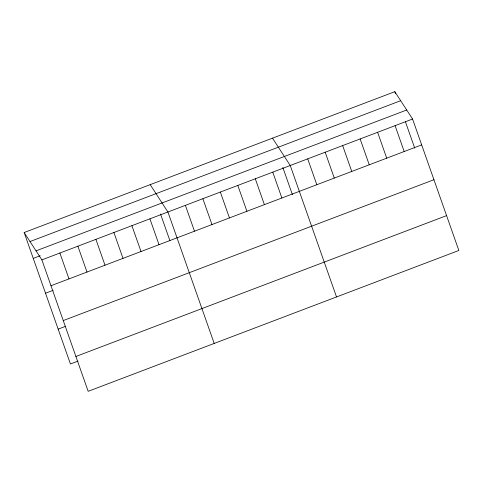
<?xml version="1.0" encoding="UTF-8"?>
<svg xmlns="http://www.w3.org/2000/svg" width="483" height="483" viewBox="0 0 483 483"><rect width="100%" height="100%" fill="white"/><g stroke="black" fill="none" stroke-linecap="round" stroke-linejoin="round"><path stroke-width="0.72" d="M24.15 232.534L394.828 91.679L412.56 119.023L458.85 250.466L88.172 391.321L41.882 259.878L24.15 232.534L70.44 363.977L78.053 361.079M30 241.554L400.679 100.706M36.032 250.852L406.71 110.003M33.255 258.387L40.18 255.755M41.882 259.878L412.56 119.023M50.987 285.731L421.665 144.882M45.523 293.229L53.142 290.337M63.255 320.573L433.939 179.724M58.165 329.128L65.785 326.236M75.897 356.472L446.582 215.623M272.503 138.162L290.241 165.506L336.524 296.948M150.183 184.645L167.915 211.989L214.198 343.431M394.828 91.679L395.565 93.78M405.406 121.716L414.734 148.196M395.088 125.665L404.193 151.517M377.615 132.306L386.714 158.158M360.137 138.947L369.241 164.8M342.664 145.588L351.769 171.441M325.186 152.23L334.29 178.082M307.713 158.865L316.818 184.717M282.839 167.498L292.408 194.679M272.762 172.147L281.867 198M255.29 178.788L264.394 204.641M237.811 185.43L246.916 211.282M220.339 192.065L229.443 217.924M202.866 198.706L211.971 224.559M185.387 205.347L194.492 231.2M160.513 213.981L169.841 240.462M149.911 218.829L159.016 244.682M131.907 225.67L141.012 251.522M113.897 232.51L123.002 258.363M95.894 239.351L104.998 265.209M77.89 246.197L86.994 272.05M59.886 253.038L68.991 278.89"/></g></svg>
